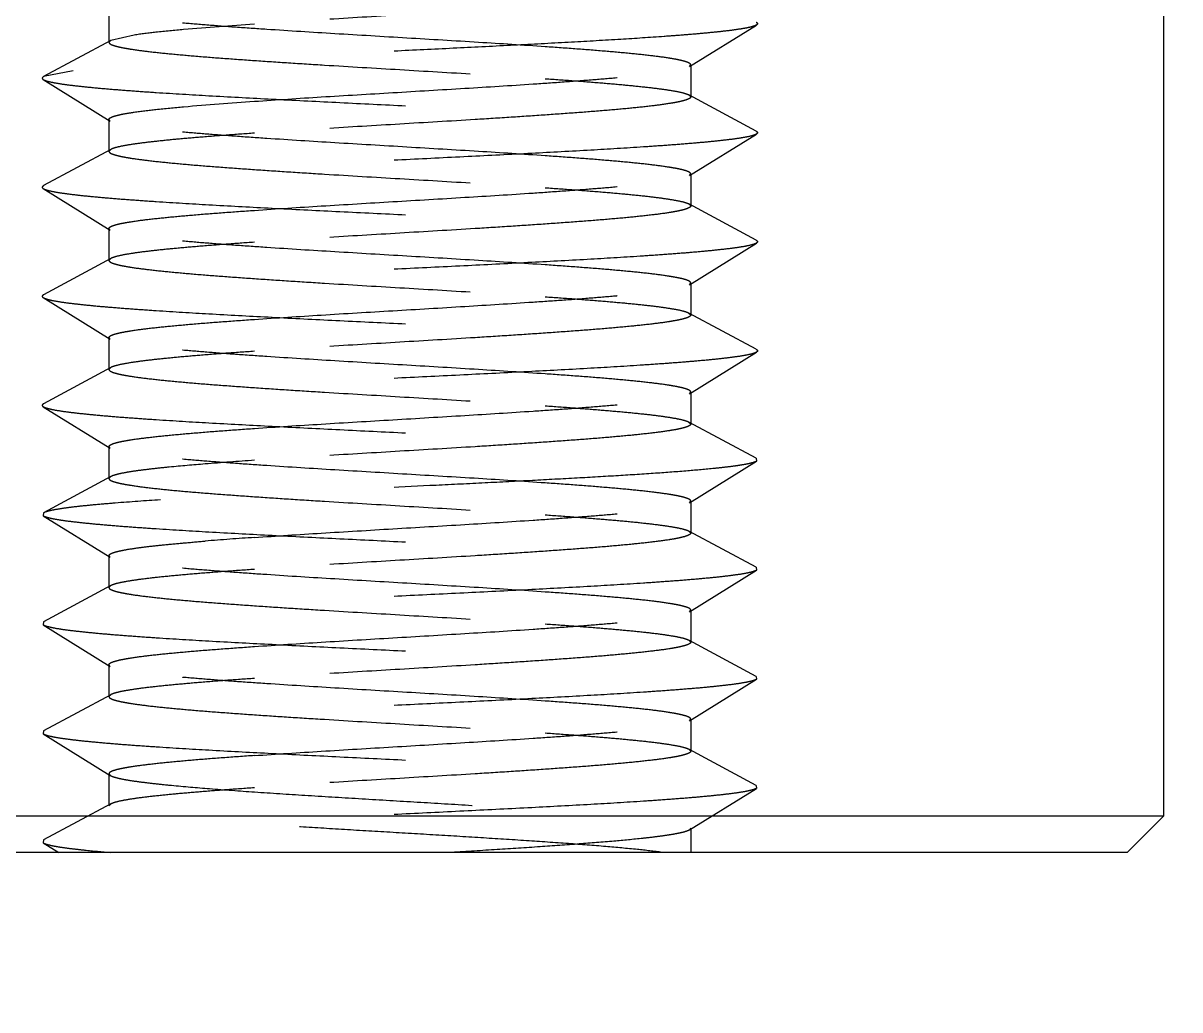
# Model space of a CAD drawing. Header units: inches. Extents: x 504 to 965, y -420 to -94.
# Drawn here: x 719.09 to 722.271, y -338.16 to -335.445 of the extents above; entities that cross this region are included whole.
import ezdxf

# ---------------------------------------------------------------- set-up
doc = ezdxf.new("R2010")
doc.units = ezdxf.units.IN
doc.header["$LTSCALE"] = 10
doc.header["$MEASUREMENT"] = 0
doc.linetypes.add('CENTER', pattern=[0.6, 0.375, -0.075, 0.075, -0.075])
doc.linetypes.add('HIDDEN', pattern=[0.2, 0.1, -0.1])
doc.layers.get('0').update_dxf_attribs({"linetype": 'CONTINUOUS'})
doc.layers.add('02___PRT_ALL_AXES', color=7, linetype='CONTINUOUS')
doc.layers.add('DEFAULT_2', color=8, linetype='HIDDEN')

msp = doc.modelspace()

# ---------------------------------------------------------------- linework, layer by layer
at = {"color": 7, "linetype": 'Continuous'}
for p, q in [((722.2263, -337.6269), (718.0263, -337.6269)), ((722.1263, -337.7269), (722.2263, -337.6269)), ((722.1263, -337.7269), (718.1263, -337.7269))]:
    msp.add_line(p, q, dxfattribs=at)
at = {"linetype": 'CENTER'}
msp.add_arc((736.7034, -1690.9897), 1356.7628, 83.2637115, 96.7362885, dxfattribs=at)
at = {"layer": '02___PRT_ALL_AXES', "color": 7, "linetype": 'Continuous'}
msp.add_line((722.2263, -334.2269), (722.2263, -337.6269), dxfattribs=at)
at = {"layer": 'DEFAULT_2', "color": 8, "linetype": 'HIDDEN'}
for p, q in [((719.3263, -335.4105), (719.3263, -335.4983)), ((720.9226, -335.5651), (721.1068, -335.4507)), ((719.3312, -335.493), (719.1467, -335.5926)), ((719.3312, -335.493), (719.3263, -335.4983)), ((719.3954, -335.4783), (719.3312, -335.493)), ((720.9226, -335.5651), (720.9263, -335.5605)), ((720.9263, -335.5605), (720.9263, -335.6483)), ((719.2277, -335.577), (719.1467, -335.5926)), ((719.1458, -335.6007), (719.33, -335.7151)), ((721.1059, -335.7426), (720.9214, -335.643)), ((720.9214, -335.643), (720.9263, -335.6483)), ((719.3263, -335.7105), (719.3263, -335.7983)), ((719.33, -335.7151), (719.3263, -335.7105)), ((720.9226, -335.8651), (721.1068, -335.7507)), ((719.3312, -335.793), (719.1467, -335.8926)), ((719.3312, -335.793), (719.3263, -335.7983)), ((720.9226, -335.8651), (720.9263, -335.8605)), ((720.9263, -335.8605), (720.9263, -335.9483)), ((719.1458, -335.9007), (719.33, -336.0151)), ((721.1059, -336.0426), (720.9214, -335.943)), ((720.9214, -335.943), (720.9263, -335.9483)), ((719.3263, -336.0105), (719.3263, -336.0983)), ((719.33, -336.0151), (719.3263, -336.0105)), ((720.9226, -336.1651), (721.1068, -336.0507)), ((719.3312, -336.093), (719.1467, -336.1926)), ((719.3312, -336.093), (719.3263, -336.0983)), ((720.9226, -336.1651), (720.9263, -336.1605)), ((720.9263, -336.1605), (720.9263, -336.2483)), ((719.1458, -336.2007), (719.33, -336.3151)), ((721.1059, -336.3426), (720.9214, -336.243)), ((720.9214, -336.243), (720.9263, -336.2483)), ((719.3263, -336.3105), (719.3263, -336.3983)), ((719.33, -336.3151), (719.3263, -336.3105)), ((720.9226, -336.4651), (721.1068, -336.3507)), ((719.3312, -336.393), (719.1467, -336.4926)), ((719.3312, -336.393), (719.3263, -336.3983)), ((720.9226, -336.4651), (720.9263, -336.4605)), ((720.9263, -336.4605), (720.9263, -336.5483)), ((719.1458, -336.5007), (719.33, -336.6151)), ((721.1059, -336.6426), (720.9214, -336.543)), ((720.9214, -336.543), (720.9263, -336.5483)), ((719.3263, -336.6105), (719.3263, -336.6983)), ((719.33, -336.6151), (719.3263, -336.6105)), ((721.1059, -336.6426), (721.1068, -336.6507)), ((720.9226, -336.7651), (721.1068, -336.6507)), ((719.3312, -336.693), (719.1467, -336.7926)), ((719.3312, -336.693), (719.3263, -336.6983)), ((720.9226, -336.7651), (720.9263, -336.7605)), ((720.9263, -336.7605), (720.9263, -336.8483)), ((719.1467, -336.7926), (719.1458, -336.8007)), ((719.1458, -336.8007), (719.33, -336.9151)), ((721.1059, -336.9426), (720.9214, -336.843)), ((720.9214, -336.843), (720.9263, -336.8483)), ((719.3263, -336.9105), (719.3263, -336.9983)), ((719.33, -336.9151), (719.3263, -336.9105)), ((720.9226, -337.0651), (721.1068, -336.9507)), ((721.1059, -336.9426), (721.1068, -336.9507)), ((719.3312, -336.993), (719.1467, -337.0926)), ((719.3312, -336.993), (719.3263, -336.9983)), ((720.9226, -337.0651), (720.9263, -337.0605)), ((720.9263, -337.0605), (720.9263, -337.1483)), ((719.1467, -337.0926), (719.1458, -337.1007)), ((719.1458, -337.1007), (719.33, -337.2151)), ((721.1059, -337.2426), (720.9214, -337.143)), ((720.9214, -337.143), (720.9263, -337.1483)), ((719.3263, -337.2105), (719.3263, -337.2983)), ((719.33, -337.2151), (719.3263, -337.2105)), ((720.9226, -337.3651), (721.1068, -337.2507)), ((721.1059, -337.2426), (721.1068, -337.2507)), ((719.3312, -337.293), (719.1467, -337.3926)), ((719.3312, -337.293), (719.3263, -337.2983)), ((720.9226, -337.3651), (720.9263, -337.3605)), ((720.9263, -337.3605), (720.9263, -337.4483)), ((719.1467, -337.3926), (719.1458, -337.4007)), ((719.1458, -337.4007), (719.33, -337.5151)), ((721.1059, -337.5426), (720.9214, -337.443)), ((720.9214, -337.443), (720.9263, -337.4483)), ((719.3263, -337.5105), (719.3263, -337.5983)), ((719.3263, -337.5105), (719.33, -337.5151)), ((720.9226, -337.6651), (721.1068, -337.5507)), ((721.1059, -337.5426), (721.1068, -337.5507)), ((719.3312, -337.593), (719.1467, -337.6926)), ((719.3263, -337.5983), (719.3312, -337.593)), ((720.9263, -337.6605), (720.9226, -337.6651)), ((720.9263, -337.6605), (720.9263, -337.7269)), ((719.1467, -337.6926), (719.1458, -337.7007)), ((719.1458, -337.7007), (719.1881, -337.7269))]:
    msp.add_line(p, q, dxfattribs=at)
for centre, radius, start, end in [((720.6065, -349.4775), 12.8594, 93.92475, 94.53022), ((720.4957, -348.1906), 11.3562, 93.88467, 94.5703)]:
    msp.add_arc(centre, radius, start, end, dxfattribs=at)
for points, knots in [([(720.9263, -335.3483), (720.9263, -335.3495), (720.9249, -335.3514), (720.9223, -335.3531), (720.9178, -335.3554), (720.91, -335.3581), (720.898, -335.3611), (720.8828, -335.3642), (720.8562, -335.3686), (720.8153, -335.3739), (720.7575, -335.38), (720.6888, -335.3862), (720.6106, -335.3923), (720.5241, -335.3985), (720.4308, -335.4047), (720.2974, -335.4131), (720.1263, -335.4233), (719.9239, -335.4354), (719.7906, -335.4439), (719.7263, -335.4483)], [0, 0, 0, 0, 0.002948, 0.005141, 0.007935, 0.015452, 0.025627, 0.038475, 0.053962, 0.092639, 0.141064, 0.198443, 0.263812, 0.336063, 0.413972, 0.496211, 0.66803, 0.839842, 1, 1, 1, 1]), ([(720.5263, -335.5105), (720.4651, -335.5063), (720.3382, -335.4981), (720.1451, -335.4866), (719.9509, -335.475), (719.7939, -335.4652), (719.6767, -335.4571), (719.5984, -335.4512), (719.5283, -335.4453), (719.4675, -335.4395), (719.417, -335.4336), (719.3817, -335.4286), (719.3592, -335.4243), (719.3467, -335.4214), (719.3372, -335.4185), (719.332, -335.4163), (719.33, -335.4151)], [0, 0, 0, 0, 0.153218, 0.317576, 0.482929, 0.639051, 0.710601, 0.776305, 0.835151, 0.886229, 0.928771, 0.962152, 0.97526, 0.985931, 0.994163, 1, 1, 1, 1]), ([(721.1068, -335.4507), (721.1056, -335.4515), (721.1024, -335.4529), (721.0937, -335.4558), (721.0787, -335.4592), (721.0559, -335.463), (721.0267, -335.4668), (720.9915, -335.4707), (720.9503, -335.4746), (720.9034, -335.4785), (720.8308, -335.484), (720.7285, -335.4906), (720.5942, -335.4984), (720.4472, -335.5061), (720.2914, -335.5139), (720.1311, -335.5217), (719.9707, -335.5295), (719.8145, -335.5373), (719.6668, -335.545), (719.5316, -335.5528), (719.4127, -335.5605), (719.3131, -335.5681), (719.2537, -335.5739), (719.2277, -335.577)], [0, 0, 0, 0, 0.002373, 0.005566, 0.014479, 0.026777, 0.042414, 0.061292, 0.083297, 0.108279, 0.136075, 0.199334, 0.271367, 0.350218, 0.433747, 0.519682, 0.605686, 0.689422, 0.768611, 0.841106, 0.904935, 0.958381, 1, 1, 1, 1]), ([(719.7263, -335.4483), (719.6614, -335.4528), (719.571, -335.4594), (719.4607, -335.4699), (719.4153, -335.4754), (719.3954, -335.4783)], [0, 0, 0, 0, 0.587233, 0.818339, 1, 1, 1, 1]), ([(721.1059, -335.4426), (721.1069, -335.4432), (721.1085, -335.4442), (721.1099, -335.4462), (721.1098, -335.4477), (721.1089, -335.4493), (721.1077, -335.4501), (721.1068, -335.4507)], [0, 0, 0, 0, 0.316234, 0.52428, 0.615716, 0.718695, 1, 1, 1, 1]), ([(719.3263, -335.4983), (719.3263, -335.4995), (719.3277, -335.5014), (719.3303, -335.5031), (719.3348, -335.5054), (719.3426, -335.5081), (719.3546, -335.5111), (719.3698, -335.5142), (719.3964, -335.5186), (719.4373, -335.5239), (719.4951, -335.53), (719.5638, -335.5362), (719.642, -335.5423), (719.7285, -335.5485), (719.8219, -335.5547), (719.9552, -335.5631), (720.1263, -335.5733), (720.3287, -335.5854), (720.462, -335.5939), (720.5263, -335.5983)], [0, 0, 0, 0, 0.00295, 0.005141, 0.007933, 0.015451, 0.025629, 0.038473, 0.053961, 0.092635, 0.141061, 0.198439, 0.263811, 0.336068, 0.413978, 0.496216, 0.668027, 0.83984, 1, 1, 1, 1]), ([(720.9263, -335.5605), (720.9263, -335.5593), (720.9249, -335.5574), (720.9223, -335.5556), (720.9178, -335.5533), (720.9099, -335.5507), (720.898, -335.5476), (720.8828, -335.5446), (720.8562, -335.5401), (720.8152, -335.5348), (720.7574, -335.5287), (720.6888, -335.5226), (720.6106, -335.5164), (720.5553, -335.5125), (720.5263, -335.5105)], [0, 0, 0, 0, 0.008781, 0.015307, 0.023623, 0.046009, 0.076296, 0.114525, 0.16062, 0.275713, 0.419813, 0.590521, 0.785076, 1, 1, 1, 1]), ([(719.7263, -335.6605), (719.7875, -335.6563), (719.9144, -335.6481), (720.1075, -335.6366), (720.3017, -335.625), (720.4587, -335.6152), (720.5759, -335.6071), (720.6542, -335.6012), (720.7243, -335.5953), (720.7851, -335.5895), (720.8356, -335.5836), (720.8709, -335.5786), (720.8934, -335.5743), (720.9059, -335.5714), (720.9154, -335.5685), (720.9206, -335.5663), (720.9226, -335.5651)], [0, 0, 0, 0, 0.153216, 0.317576, 0.482938, 0.639061, 0.710608, 0.776309, 0.835151, 0.886233, 0.928775, 0.962153, 0.975263, 0.985934, 0.994162, 1, 1, 1, 1]), ([(719.1467, -335.5926), (719.1457, -335.5932), (719.1441, -335.5942), (719.1427, -335.5962), (719.1428, -335.5977), (719.1437, -335.5993), (719.1449, -335.6001), (719.1458, -335.6007)], [0, 0, 0, 0, 0.316177, 0.5242, 0.615642, 0.718646, 1, 1, 1, 1]), ([(720.5263, -335.5983), (720.5524, -335.6001), (720.6023, -335.6036), (720.6736, -335.6092), (720.7375, -335.6147), (720.793, -335.6202), (720.8393, -335.6256), (720.8759, -335.631), (720.9001, -335.6357), (720.9141, -335.6398), (720.9193, -335.6419), (720.9214, -335.643)], [0, 0, 0, 0, 0.196709, 0.377162, 0.538697, 0.679227, 0.796903, 0.890174, 0.95797, 0.982175, 1, 1, 1, 1]), ([(719.1458, -335.6007), (719.1472, -335.6016), (719.151, -335.6032), (719.1613, -335.6065), (719.1795, -335.6102), (719.2074, -335.6145), (719.2432, -335.6188), (719.2866, -335.6232), (719.3372, -335.6276), (719.3946, -335.632), (719.4833, -335.6381), (719.6071, -335.6456), (719.7679, -335.6542), (719.9411, -335.6629), (720.1206, -335.6717), (720.3003, -335.6804), (720.4741, -335.6891), (720.6358, -335.6978), (720.7606, -335.7053), (720.8502, -335.7114), (720.9085, -335.7158), (720.96, -335.7201), (721.0044, -335.7245), (721.0411, -335.7288), (721.07, -335.7331), (721.0891, -335.7369), (721.1001, -335.7401), (721.1042, -335.7418), (721.1058, -335.7426)], [0, 0, 0, 0, 0.002609, 0.006215, 0.016495, 0.030864, 0.049236, 0.071466, 0.097374, 0.12674, 0.159315, 0.232952, 0.315767, 0.404918, 0.497345, 0.589873, 0.679323, 0.762625, 0.836921, 0.869882, 0.899668, 0.926025, 0.948731, 0.9676, 0.982482, 0.993281, 0.997142, 1, 1, 1, 1]), ([(719.3954, -335.6905), (719.4153, -335.6876), (719.4607, -335.6821), (719.571, -335.6716), (719.6614, -335.6649), (719.7263, -335.6605)], [0, 0, 0, 0, 0.181661, 0.412767, 1, 1, 1, 1]), ([(720.9263, -335.6483), (720.9263, -335.6495), (720.9249, -335.6514), (720.9223, -335.6531), (720.9178, -335.6554), (720.9099, -335.6581), (720.898, -335.6611), (720.8828, -335.6642), (720.8562, -335.6686), (720.8152, -335.674), (720.7574, -335.6801), (720.6888, -335.6862), (720.6106, -335.6923), (720.524, -335.6985), (720.4307, -335.7047), (720.2974, -335.7131), (720.1263, -335.7233), (719.9239, -335.7354), (719.7906, -335.7439), (719.7263, -335.7483)], [0, 0, 0, 0, 0.002951, 0.005146, 0.007942, 0.015464, 0.025643, 0.038495, 0.053986, 0.092668, 0.141097, 0.198479, 0.263849, 0.3361, 0.414004, 0.496239, 0.668049, 0.839853, 1, 1, 1, 1]), ([(719.3263, -335.7105), (719.3263, -335.7096), (719.3275, -335.7074), (719.3312, -335.7051), (719.3367, -335.7026), (719.3444, -335.7002), (719.3542, -335.6977), (719.3714, -335.6942), (719.3854, -335.692), (719.3954, -335.6905)], [0, 0, 0, 0, 0.037122, 0.093282, 0.175009, 0.284195, 0.421469, 0.586803, 1, 1, 1, 1]), ([(720.5263, -335.8105), (720.4651, -335.8063), (720.3382, -335.7981), (720.1451, -335.7866), (719.9509, -335.775), (719.7939, -335.7652), (719.6767, -335.7571), (719.5984, -335.7512), (719.5283, -335.7453), (719.4675, -335.7395), (719.417, -335.7336), (719.3817, -335.7286), (719.3592, -335.7243), (719.3467, -335.7214), (719.3372, -335.7185), (719.332, -335.7163), (719.33, -335.7151)], [0, 0, 0, 0, 0.153218, 0.317581, 0.482939, 0.63906, 0.710609, 0.776313, 0.835158, 0.886237, 0.928777, 0.962156, 0.975262, 0.985934, 0.994165, 1, 1, 1, 1]), ([(721.1068, -335.7507), (721.1054, -335.7516), (721.1016, -335.7532), (721.0913, -335.7565), (721.0731, -335.7602), (721.0452, -335.7645), (721.0094, -335.7688), (720.966, -335.7732), (720.9154, -335.7776), (720.858, -335.782), (720.7693, -335.7881), (720.6455, -335.7956), (720.4847, -335.8042), (720.3115, -335.8129), (720.132, -335.8217), (719.9523, -335.8304), (719.7785, -335.8391), (719.6168, -335.8478), (719.492, -335.8553), (719.4024, -335.8614), (719.3441, -335.8658), (719.2926, -335.8701), (719.2482, -335.8745), (719.2115, -335.8788), (719.1826, -335.8831), (719.1635, -335.8869), (719.1525, -335.8901), (719.1484, -335.8918), (719.1468, -335.8926)], [0, 0, 0, 0, 0.002609, 0.006215, 0.016495, 0.030863, 0.049236, 0.071466, 0.097374, 0.126739, 0.159315, 0.232952, 0.315766, 0.404918, 0.497344, 0.589872, 0.679323, 0.762625, 0.836921, 0.869883, 0.899668, 0.926026, 0.948731, 0.967601, 0.982482, 0.993281, 0.997143, 1, 1, 1, 1]), ([(719.7263, -335.7483), (719.7002, -335.7501), (719.6503, -335.7536), (719.579, -335.7592), (719.5151, -335.7647), (719.4596, -335.7702), (719.4133, -335.7756), (719.3767, -335.781), (719.3525, -335.7857), (719.3385, -335.7898), (719.3333, -335.7919), (719.3312, -335.793)], [0, 0, 0, 0, 0.196689, 0.377166, 0.538713, 0.679238, 0.796915, 0.890177, 0.957976, 0.982174, 1, 1, 1, 1]), ([(721.1058, -335.7426), (721.1069, -335.7432), (721.1085, -335.7442), (721.1099, -335.7462), (721.1098, -335.7477), (721.1089, -335.7493), (721.1077, -335.7501), (721.1068, -335.7507)], [0, 0, 0, 0, 0.31624, 0.524287, 0.615693, 0.718671, 1, 1, 1, 1]), ([(719.3263, -335.7983), (719.3263, -335.7995), (719.3277, -335.8014), (719.3303, -335.8031), (719.3348, -335.8054), (719.3426, -335.8081), (719.3545, -335.8111), (719.3697, -335.8142), (719.3963, -335.8186), (719.4373, -335.8239), (719.4951, -335.83), (719.5637, -335.8362), (719.642, -335.8423), (719.7285, -335.8485), (719.8218, -335.8547), (719.9552, -335.8631), (720.1263, -335.8733), (720.3287, -335.8854), (720.462, -335.8939), (720.5263, -335.8983)], [0, 0, 0, 0, 0.002947, 0.005136, 0.007926, 0.015443, 0.025616, 0.038457, 0.053944, 0.092614, 0.141037, 0.198413, 0.263783, 0.336041, 0.413953, 0.496195, 0.668014, 0.839831, 1, 1, 1, 1]), ([(720.9263, -335.8605), (720.9263, -335.8593), (720.9249, -335.8574), (720.9223, -335.8556), (720.9177, -335.8533), (720.9099, -335.8507), (720.898, -335.8476), (720.8828, -335.8446), (720.8562, -335.8401), (720.8152, -335.8348), (720.7574, -335.8287), (720.6888, -335.8226), (720.6105, -335.8164), (720.5553, -335.8125), (720.5263, -335.8105)], [0, 0, 0, 0, 0.008791, 0.015325, 0.02365, 0.046051, 0.07635, 0.11459, 0.160691, 0.27579, 0.419886, 0.590583, 0.785113, 1, 1, 1, 1]), ([(719.7263, -335.9605), (719.7875, -335.9563), (719.9144, -335.9481), (720.1075, -335.9366), (720.3017, -335.925), (720.4587, -335.9152), (720.5759, -335.9071), (720.6542, -335.9012), (720.7243, -335.8953), (720.7851, -335.8895), (720.8356, -335.8836), (720.8709, -335.8786), (720.8934, -335.8743), (720.9059, -335.8714), (720.9154, -335.8685), (720.9206, -335.8663), (720.9226, -335.8651)], [0, 0, 0, 0, 0.153218, 0.317574, 0.482933, 0.639057, 0.710606, 0.776307, 0.835148, 0.88623, 0.928773, 0.962152, 0.975262, 0.985934, 0.994162, 1, 1, 1, 1]), ([(719.1468, -335.8926), (719.1457, -335.8932), (719.1441, -335.8942), (719.1427, -335.8962), (719.1428, -335.8977), (719.1437, -335.8993), (719.1449, -335.9001), (719.1458, -335.9007)], [0, 0, 0, 0, 0.316188, 0.524273, 0.615666, 0.718639, 1, 1, 1, 1]), ([(719.1458, -335.9007), (719.1472, -335.9016), (719.151, -335.9032), (719.1613, -335.9065), (719.1795, -335.9102), (719.2074, -335.9145), (719.2432, -335.9188), (719.2866, -335.9232), (719.3372, -335.9276), (719.3946, -335.932), (719.4833, -335.9381), (719.6071, -335.9456), (719.7679, -335.9542), (719.9411, -335.9629), (720.1206, -335.9717), (720.3003, -335.9804), (720.4741, -335.9891), (720.6358, -335.9978), (720.7606, -336.0053), (720.8502, -336.0114), (720.9085, -336.0158), (720.96, -336.0201), (721.0044, -336.0245), (721.0411, -336.0288), (721.07, -336.0331), (721.0891, -336.0369), (721.1001, -336.0401), (721.1042, -336.0418), (721.1058, -336.0426)], [0, 0, 0, 0, 0.00261, 0.006214, 0.016495, 0.030863, 0.049236, 0.071466, 0.097374, 0.126739, 0.159315, 0.232952, 0.315766, 0.404918, 0.497344, 0.589872, 0.679323, 0.762625, 0.836921, 0.869883, 0.899668, 0.926026, 0.948731, 0.967601, 0.982482, 0.993282, 0.997143, 1, 1, 1, 1]), ([(720.5263, -335.8983), (720.5524, -335.9001), (720.6023, -335.9036), (720.6736, -335.9092), (720.7375, -335.9147), (720.793, -335.9202), (720.8393, -335.9256), (720.8759, -335.931), (720.9001, -335.9357), (720.9141, -335.9398), (720.9193, -335.9419), (720.9214, -335.943)], [0, 0, 0, 0, 0.196694, 0.377168, 0.538707, 0.679228, 0.796904, 0.890171, 0.957973, 0.982173, 1, 1, 1, 1]), ([(720.9263, -335.9483), (720.9263, -335.9495), (720.9249, -335.9514), (720.9223, -335.9531), (720.9178, -335.9554), (720.9099, -335.9581), (720.898, -335.9611), (720.8828, -335.9642), (720.8562, -335.9686), (720.8153, -335.974), (720.7574, -335.9801), (720.6888, -335.9862), (720.6106, -335.9923), (720.524, -335.9985), (720.4307, -336.0047), (720.2974, -336.0131), (720.1263, -336.0233), (719.9239, -336.0354), (719.7906, -336.0439), (719.7263, -336.0483)], [0, 0, 0, 0, 0.002952, 0.005145, 0.00794, 0.015464, 0.025644, 0.038492, 0.053984, 0.092663, 0.141093, 0.198474, 0.263843, 0.336096, 0.414, 0.496232, 0.668041, 0.839849, 1, 1, 1, 1]), ([(719.3263, -336.0105), (719.3263, -336.0093), (719.3277, -336.0074), (719.3303, -336.0056), (719.3348, -336.0033), (719.3427, -336.0007), (719.3546, -335.9976), (719.3698, -335.9946), (719.3964, -335.9901), (719.4374, -335.9848), (719.4952, -335.9787), (719.5638, -335.9726), (719.6421, -335.9664), (719.6973, -335.9625), (719.7263, -335.9605)], [0, 0, 0, 0, 0.008784, 0.015319, 0.023645, 0.046036, 0.076327, 0.114569, 0.160663, 0.27576, 0.419842, 0.590545, 0.785109, 1, 1, 1, 1]), ([(720.5263, -336.1105), (720.4651, -336.1063), (720.3382, -336.0981), (720.1451, -336.0866), (719.9509, -336.075), (719.7938, -336.0652), (719.6766, -336.0571), (719.5983, -336.0512), (719.5283, -336.0453), (719.4675, -336.0395), (719.417, -336.0336), (719.3817, -336.0286), (719.3592, -336.0243), (719.3467, -336.0214), (719.3372, -336.0185), (719.332, -336.0163), (719.33, -336.0151)], [0, 0, 0, 0, 0.15322, 0.317586, 0.482947, 0.639065, 0.710612, 0.776315, 0.83516, 0.886237, 0.928778, 0.962156, 0.975262, 0.985932, 0.994163, 1, 1, 1, 1]), ([(721.1058, -336.0426), (721.1069, -336.0432), (721.1085, -336.0442), (721.1099, -336.0462), (721.1098, -336.0477), (721.1089, -336.0493), (721.1077, -336.0501), (721.1068, -336.0507)], [0, 0, 0, 0, 0.316134, 0.524251, 0.615637, 0.718599, 1, 1, 1, 1]), ([(721.1068, -336.0507), (721.1054, -336.0516), (721.1016, -336.0532), (721.0913, -336.0565), (721.0731, -336.0602), (721.0452, -336.0645), (721.0094, -336.0688), (720.966, -336.0732), (720.9154, -336.0776), (720.858, -336.082), (720.7693, -336.0881), (720.6455, -336.0956), (720.4847, -336.1042), (720.3115, -336.1129), (720.132, -336.1217), (719.9523, -336.1304), (719.7785, -336.1391), (719.6168, -336.1478), (719.492, -336.1553), (719.4024, -336.1614), (719.3441, -336.1658), (719.2926, -336.1701), (719.2482, -336.1745), (719.2115, -336.1788), (719.1826, -336.1831), (719.1635, -336.1869), (719.1525, -336.1901), (719.1484, -336.1918), (719.1468, -336.1926)], [0, 0, 0, 0, 0.00261, 0.006215, 0.016495, 0.030864, 0.049236, 0.071466, 0.097374, 0.126739, 0.159315, 0.232952, 0.315766, 0.404918, 0.497344, 0.589872, 0.679323, 0.762625, 0.836921, 0.869883, 0.899668, 0.926026, 0.948731, 0.967601, 0.982482, 0.993281, 0.997144, 1, 1, 1, 1]), ([(719.7263, -336.0483), (719.7002, -336.0501), (719.6503, -336.0536), (719.579, -336.0592), (719.5151, -336.0647), (719.4596, -336.0702), (719.4133, -336.0756), (719.3767, -336.081), (719.3525, -336.0857), (719.3385, -336.0898), (719.3333, -336.0919), (719.3312, -336.093)], [0, 0, 0, 0, 0.196688, 0.377167, 0.538715, 0.679241, 0.796918, 0.890181, 0.95798, 0.982176, 1, 1, 1, 1]), ([(719.3263, -336.0983), (719.3263, -336.0995), (719.3277, -336.1014), (719.3303, -336.1031), (719.3348, -336.1054), (719.3426, -336.1081), (719.3545, -336.1111), (719.3697, -336.1142), (719.3963, -336.1186), (719.4373, -336.1239), (719.4951, -336.13), (719.5637, -336.1362), (719.6419, -336.1423), (719.7285, -336.1485), (719.8218, -336.1547), (719.9551, -336.1631), (720.1262, -336.1733), (720.3286, -336.1854), (720.462, -336.1939), (720.5263, -336.1983)], [0, 0, 0, 0, 0.002946, 0.005135, 0.007924, 0.015439, 0.025611, 0.038451, 0.053937, 0.092606, 0.141029, 0.198403, 0.26377, 0.336027, 0.41394, 0.496183, 0.668009, 0.839828, 1, 1, 1, 1]), ([(720.9263, -336.1605), (720.9263, -336.1593), (720.9249, -336.1574), (720.9223, -336.1556), (720.9177, -336.1533), (720.9099, -336.1506), (720.898, -336.1476), (720.8828, -336.1446), (720.8562, -336.1401), (720.8152, -336.1348), (720.7574, -336.1287), (720.6887, -336.1226), (720.6105, -336.1164), (720.5553, -336.1125), (720.5263, -336.1105)], [0, 0, 0, 0, 0.008794, 0.015337, 0.02367, 0.046073, 0.076375, 0.114626, 0.160725, 0.275833, 0.419915, 0.590608, 0.785148, 1, 1, 1, 1]), ([(719.7263, -336.2605), (719.7875, -336.2563), (719.9144, -336.2481), (720.1075, -336.2366), (720.3017, -336.225), (720.4587, -336.2152), (720.5759, -336.2071), (720.6542, -336.2012), (720.7243, -336.1953), (720.7851, -336.1895), (720.8356, -336.1836), (720.8709, -336.1786), (720.8934, -336.1743), (720.9059, -336.1714), (720.9154, -336.1685), (720.9206, -336.1663), (720.9226, -336.1651)], [0, 0, 0, 0, 0.153219, 0.317574, 0.48293, 0.639055, 0.710604, 0.776306, 0.83515, 0.886228, 0.928771, 0.962153, 0.97526, 0.985931, 0.994163, 1, 1, 1, 1]), ([(719.1468, -336.1926), (719.1457, -336.1932), (719.1441, -336.1942), (719.1427, -336.1962), (719.1428, -336.1977), (719.1437, -336.1993), (719.1449, -336.2001), (719.1458, -336.2007)], [0, 0, 0, 0, 0.316095, 0.524232, 0.615621, 0.718565, 1, 1, 1, 1]), ([(719.1458, -336.2007), (719.1472, -336.2016), (719.151, -336.2032), (719.1613, -336.2065), (719.1795, -336.2102), (719.2074, -336.2145), (719.2432, -336.2188), (719.2866, -336.2232), (719.3372, -336.2276), (719.3946, -336.232), (719.4833, -336.2381), (719.6071, -336.2456), (719.7679, -336.2542), (719.9411, -336.2629), (720.1206, -336.2717), (720.3003, -336.2804), (720.4741, -336.2891), (720.6358, -336.2978), (720.7606, -336.3053), (720.8502, -336.3114), (720.9085, -336.3158), (720.96, -336.3201), (721.0044, -336.3245), (721.0411, -336.3288), (721.07, -336.3331), (721.0891, -336.3369), (721.1001, -336.3401), (721.1042, -336.3418), (721.1058, -336.3426)], [0, 0, 0, 0, 0.002611, 0.006215, 0.016495, 0.030864, 0.049236, 0.071467, 0.097374, 0.12674, 0.159315, 0.232952, 0.315766, 0.404918, 0.497344, 0.589872, 0.679323, 0.762625, 0.836921, 0.869882, 0.899668, 0.926025, 0.948731, 0.9676, 0.982482, 0.993281, 0.997144, 1, 1, 1, 1]), ([(720.5263, -336.1983), (720.5524, -336.2001), (720.6023, -336.2036), (720.6736, -336.2092), (720.7375, -336.2147), (720.793, -336.2202), (720.8393, -336.2256), (720.8759, -336.231), (720.9001, -336.2357), (720.9141, -336.2398), (720.9193, -336.2419), (720.9214, -336.243)], [0, 0, 0, 0, 0.196695, 0.377171, 0.538713, 0.679234, 0.796907, 0.890171, 0.957972, 0.982173, 1, 1, 1, 1]), ([(719.3263, -336.3105), (719.3263, -336.3093), (719.3277, -336.3074), (719.3303, -336.3056), (719.3348, -336.3033), (719.3427, -336.3007), (719.3546, -336.2976), (719.3698, -336.2946), (719.3964, -336.2901), (719.4374, -336.2848), (719.4952, -336.2787), (719.5638, -336.2726), (719.6421, -336.2664), (719.6973, -336.2625), (719.7263, -336.2605)], [0, 0, 0, 0, 0.00878, 0.01531, 0.023632, 0.046016, 0.076301, 0.114539, 0.16063, 0.275726, 0.419811, 0.590519, 0.785094, 1, 1, 1, 1]), ([(720.9263, -336.2483), (720.9263, -336.2495), (720.9249, -336.2514), (720.9223, -336.2531), (720.9178, -336.2554), (720.91, -336.2581), (720.898, -336.2611), (720.8828, -336.2642), (720.8562, -336.2686), (720.8153, -336.274), (720.7575, -336.28), (720.6888, -336.2862), (720.6106, -336.2923), (720.5241, -336.2985), (720.4308, -336.3047), (720.2974, -336.3131), (720.1263, -336.3233), (719.9239, -336.3354), (719.7906, -336.3439), (719.7263, -336.3483)], [0, 0, 0, 0, 0.002949, 0.005141, 0.007934, 0.015455, 0.025632, 0.038476, 0.053965, 0.092638, 0.141064, 0.198443, 0.263812, 0.336068, 0.413976, 0.496211, 0.668025, 0.83984, 1, 1, 1, 1]), ([(720.5263, -336.4105), (720.4651, -336.4063), (720.3382, -336.3981), (720.1451, -336.3866), (719.9509, -336.375), (719.7938, -336.3652), (719.6767, -336.3571), (719.5983, -336.3512), (719.5283, -336.3453), (719.4675, -336.3395), (719.417, -336.3336), (719.3817, -336.3286), (719.3592, -336.3243), (719.3467, -336.3214), (719.3372, -336.3185), (719.332, -336.3163), (719.33, -336.3151)], [0, 0, 0, 0, 0.153218, 0.317583, 0.482946, 0.639064, 0.71061, 0.776313, 0.835158, 0.886236, 0.928778, 0.962156, 0.975263, 0.985933, 0.994163, 1, 1, 1, 1]), ([(721.1068, -336.3507), (721.1054, -336.3516), (721.1016, -336.3532), (721.0913, -336.3565), (721.0731, -336.3602), (721.0452, -336.3645), (721.0094, -336.3688), (720.966, -336.3732), (720.9154, -336.3776), (720.858, -336.382), (720.7693, -336.3881), (720.6455, -336.3956), (720.4847, -336.4042), (720.3115, -336.4129), (720.132, -336.4217), (719.9523, -336.4304), (719.7785, -336.4391), (719.6168, -336.4478), (719.492, -336.4553), (719.4024, -336.4614), (719.3441, -336.4658), (719.2926, -336.4701), (719.2482, -336.4745), (719.2115, -336.4788), (719.1826, -336.4831), (719.1635, -336.4869), (719.1525, -336.4901), (719.1484, -336.4918), (719.1467, -336.4926)], [0, 0, 0, 0, 0.002611, 0.006216, 0.016495, 0.030865, 0.049236, 0.071467, 0.097374, 0.12674, 0.159315, 0.232952, 0.315766, 0.404918, 0.497344, 0.589872, 0.679323, 0.762625, 0.836921, 0.869882, 0.899668, 0.926025, 0.948731, 0.967599, 0.982482, 0.99328, 0.997143, 1, 1, 1, 1]), ([(719.7263, -336.3483), (719.7002, -336.3501), (719.6503, -336.3536), (719.579, -336.3592), (719.5151, -336.3647), (719.4596, -336.3702), (719.4133, -336.3756), (719.3767, -336.381), (719.3525, -336.3857), (719.3385, -336.3898), (719.3333, -336.3919), (719.3312, -336.393)], [0, 0, 0, 0, 0.196706, 0.377159, 0.5387, 0.679232, 0.796908, 0.890176, 0.957971, 0.982175, 1, 1, 1, 1]), ([(721.1058, -336.3426), (721.1069, -336.3432), (721.1085, -336.3442), (721.1099, -336.3462), (721.1098, -336.3477), (721.1089, -336.3493), (721.1077, -336.3501), (721.1068, -336.3507)], [0, 0, 0, 0, 0.316079, 0.524229, 0.615631, 0.71856, 1, 1, 1, 1]), ([(719.3263, -336.3983), (719.3263, -336.3995), (719.3277, -336.4014), (719.3303, -336.4031), (719.3348, -336.4054), (719.3426, -336.4081), (719.3546, -336.4111), (719.3697, -336.4142), (719.3964, -336.4186), (719.4373, -336.4239), (719.4951, -336.43), (719.5637, -336.4362), (719.642, -336.4423), (719.7285, -336.4485), (719.8218, -336.4547), (719.9552, -336.4631), (720.1263, -336.4733), (720.3287, -336.4854), (720.462, -336.4939), (720.5263, -336.4983)], [0, 0, 0, 0, 0.002947, 0.005139, 0.007933, 0.015449, 0.025623, 0.03847, 0.053957, 0.092632, 0.141056, 0.198434, 0.263803, 0.336055, 0.413965, 0.496205, 0.668025, 0.839839, 1, 1, 1, 1]), ([(720.9263, -336.4605), (720.9263, -336.4593), (720.9249, -336.4574), (720.9223, -336.4556), (720.9177, -336.4533), (720.9099, -336.4506), (720.898, -336.4476), (720.8828, -336.4446), (720.8562, -336.4401), (720.8152, -336.4348), (720.7574, -336.4287), (720.6887, -336.4226), (720.6105, -336.4164), (720.5553, -336.4125), (720.5263, -336.4105)], [0, 0, 0, 0, 0.008795, 0.015338, 0.023672, 0.046077, 0.07638, 0.114631, 0.16073, 0.275838, 0.419918, 0.59061, 0.78515, 1, 1, 1, 1]), ([(719.7263, -336.5605), (719.7875, -336.5563), (719.9144, -336.5481), (720.1075, -336.5366), (720.3017, -336.525), (720.4587, -336.5152), (720.5759, -336.5071), (720.6542, -336.5012), (720.7243, -336.4953), (720.7851, -336.4895), (720.8356, -336.4836), (720.8709, -336.4786), (720.8934, -336.4743), (720.9059, -336.4714), (720.9154, -336.4685), (720.9206, -336.4663), (720.9226, -336.4651)], [0, 0, 0, 0, 0.153218, 0.317575, 0.482929, 0.639053, 0.710602, 0.776306, 0.835151, 0.886228, 0.92877, 0.962152, 0.97526, 0.985931, 0.994164, 1, 1, 1, 1]), ([(719.1467, -336.4926), (719.1457, -336.4932), (719.1441, -336.4942), (719.1427, -336.4962), (719.1428, -336.4977), (719.1437, -336.4993), (719.1449, -336.5001), (719.1458, -336.5007)], [0, 0, 0, 0, 0.316086, 0.524239, 0.61566, 0.718593, 1, 1, 1, 1]), ([(719.1458, -336.5007), (719.1472, -336.5016), (719.151, -336.5032), (719.1613, -336.5065), (719.1795, -336.5102), (719.2074, -336.5145), (719.2432, -336.5188), (719.2866, -336.5232), (719.3372, -336.5276), (719.3946, -336.532), (719.4833, -336.5381), (719.6071, -336.5456), (719.7679, -336.5542), (719.9411, -336.5629), (720.1206, -336.5717), (720.3003, -336.5804), (720.4741, -336.5891), (720.6358, -336.5978), (720.7606, -336.6053), (720.8502, -336.6114), (720.9085, -336.6158), (720.96, -336.6201), (721.0044, -336.6245), (721.0411, -336.6288), (721.07, -336.6331), (721.0891, -336.6369), (721.1001, -336.6401), (721.1042, -336.6418), (721.1059, -336.6426)], [0, 0, 0, 0, 0.002611, 0.006217, 0.016495, 0.030866, 0.049236, 0.071468, 0.097374, 0.126741, 0.159315, 0.232952, 0.315766, 0.404918, 0.497344, 0.589872, 0.679323, 0.762625, 0.836921, 0.869881, 0.899668, 0.926024, 0.948731, 0.967599, 0.982482, 0.993279, 0.997143, 1, 1, 1, 1]), ([(720.5263, -336.4983), (720.5524, -336.5001), (720.6023, -336.5036), (720.6736, -336.5092), (720.7375, -336.5147), (720.793, -336.5202), (720.8393, -336.5256), (720.8759, -336.531), (720.9001, -336.5357), (720.9141, -336.5398), (720.9193, -336.5419), (720.9214, -336.543)], [0, 0, 0, 0, 0.196694, 0.37717, 0.538715, 0.679238, 0.796912, 0.890174, 0.957973, 0.982173, 1, 1, 1, 1]), ([(720.9263, -336.5483), (720.9263, -336.5495), (720.9249, -336.5514), (720.9223, -336.5531), (720.9178, -336.5554), (720.91, -336.5581), (720.8981, -336.5611), (720.8829, -336.5642), (720.8563, -336.5686), (720.8153, -336.5739), (720.7575, -336.58), (720.6889, -336.5862), (720.6106, -336.5923), (720.5241, -336.5985), (720.4308, -336.6047), (720.2974, -336.6131), (720.1263, -336.6233), (719.9239, -336.6354), (719.7906, -336.6439), (719.7263, -336.6483)], [0, 0, 0, 0, 0.002947, 0.005136, 0.007927, 0.015444, 0.025617, 0.038458, 0.053944, 0.092613, 0.141036, 0.198414, 0.263784, 0.336042, 0.413955, 0.496194, 0.668012, 0.839832, 1, 1, 1, 1]), ([(719.3263, -336.6105), (719.3263, -336.6093), (719.3277, -336.6074), (719.3303, -336.6056), (719.3348, -336.6033), (719.3427, -336.6007), (719.3546, -336.5976), (719.3698, -336.5946), (719.3964, -336.5901), (719.4373, -336.5848), (719.4952, -336.5787), (719.5638, -336.5726), (719.642, -336.5664), (719.6973, -336.5625), (719.7263, -336.5605)], [0, 0, 0, 0, 0.008779, 0.015303, 0.023617, 0.045999, 0.076283, 0.11451, 0.160603, 0.275693, 0.419793, 0.590504, 0.785066, 1, 1, 1, 1]), ([(720.5263, -336.7105), (720.4651, -336.7063), (720.3382, -336.6981), (720.1451, -336.6866), (719.9509, -336.675), (719.7939, -336.6652), (719.6767, -336.6571), (719.5984, -336.6512), (719.5283, -336.6453), (719.4675, -336.6395), (719.417, -336.6336), (719.3817, -336.6286), (719.3592, -336.6243), (719.3467, -336.6214), (719.3372, -336.6185), (719.332, -336.6163), (719.33, -336.6151)], [0, 0, 0, 0, 0.153216, 0.317579, 0.482941, 0.639062, 0.710608, 0.77631, 0.835153, 0.886235, 0.928776, 0.962154, 0.975263, 0.985935, 0.994162, 1, 1, 1, 1]), ([(719.5908, -336.6583), (719.5579, -336.6609), (719.5111, -336.665), (719.4524, -336.671), (719.4164, -336.6753), (719.3863, -336.6795), (719.3622, -336.6837), (719.3444, -336.6879), (719.3347, -336.6911), (719.3312, -336.693)], [0, 0, 0, 0, 0.377008, 0.53654, 0.674916, 0.791104, 0.884299, 0.95393, 1, 1, 1, 1]), ([(721.1068, -336.6507), (721.1044, -336.6522), (721.0977, -336.6546), (721.0852, -336.6578), (721.0681, -336.661), (721.0465, -336.6643), (721.0205, -336.6675), (720.9772, -336.6722), (720.9132, -336.6779), (720.8252, -336.6844), (720.7237, -336.6909), (720.6107, -336.6974), (720.4884, -336.704), (720.359, -336.7106), (720.1798, -336.7194), (719.9576, -336.7301), (719.705, -336.7428), (719.5432, -336.752), (719.4679, -336.757)], [0, 0, 0, 0, 0.005115, 0.012939, 0.023519, 0.036836, 0.052837, 0.071457, 0.116194, 0.170212, 0.23248, 0.301802, 0.376848, 0.456172, 0.538246, 0.704294, 0.862243, 1, 1, 1, 1]), ([(719.3263, -336.6983), (719.3263, -336.6995), (719.3277, -336.7014), (719.3303, -336.7031), (719.3348, -336.7054), (719.3427, -336.7081), (719.3546, -336.7111), (719.3698, -336.7142), (719.3964, -336.7186), (719.4373, -336.724), (719.4952, -336.7301), (719.5638, -336.7362), (719.642, -336.7423), (719.7286, -336.7485), (719.8219, -336.7547), (719.9552, -336.7631), (720.1263, -336.7733), (720.3287, -336.7854), (720.462, -336.7939), (720.5263, -336.7983)], [0, 0, 0, 0, 0.002951, 0.005144, 0.007939, 0.015462, 0.025642, 0.03849, 0.053982, 0.092662, 0.141093, 0.198474, 0.263842, 0.336094, 0.413999, 0.496234, 0.668047, 0.83985, 1, 1, 1, 1]), ([(720.9263, -336.7605), (720.9263, -336.7593), (720.9249, -336.7574), (720.9223, -336.7556), (720.9177, -336.7533), (720.9099, -336.7507), (720.898, -336.7476), (720.8828, -336.7446), (720.8562, -336.7401), (720.8152, -336.7348), (720.7574, -336.7287), (720.6887, -336.7226), (720.6105, -336.7164), (720.5553, -336.7125), (720.5263, -336.7105)], [0, 0, 0, 0, 0.008794, 0.015336, 0.023669, 0.046074, 0.076376, 0.114625, 0.160724, 0.275828, 0.419909, 0.590602, 0.785143, 1, 1, 1, 1]), ([(719.4679, -336.757), (719.4265, -336.7597), (719.3676, -336.7638), (719.2939, -336.77), (719.2491, -336.7744), (719.212, -336.7787), (719.1829, -336.7831), (719.1637, -336.7868), (719.1525, -336.7901), (719.1484, -336.7917), (719.1467, -336.7926)], [0, 0, 0, 0, 0.384794, 0.546474, 0.685732, 0.801441, 0.892708, 0.958874, 0.982525, 1, 1, 1, 1]), ([(719.7263, -336.8605), (719.7875, -336.8563), (719.9144, -336.8481), (720.1075, -336.8366), (720.3017, -336.825), (720.4587, -336.8152), (720.5759, -336.8071), (720.6542, -336.8012), (720.7243, -336.7953), (720.7851, -336.7895), (720.8356, -336.7836), (720.8709, -336.7786), (720.8934, -336.7743), (720.9059, -336.7714), (720.9154, -336.7685), (720.9206, -336.7663), (720.9226, -336.7651)], [0, 0, 0, 0, 0.153217, 0.317576, 0.482929, 0.639051, 0.710601, 0.776305, 0.835152, 0.886229, 0.928771, 0.962153, 0.97526, 0.985931, 0.994163, 1, 1, 1, 1]), ([(719.1458, -336.8007), (719.1472, -336.8016), (719.151, -336.8032), (719.1613, -336.8065), (719.1795, -336.8102), (719.2074, -336.8145), (719.2432, -336.8188), (719.2866, -336.8232), (719.3372, -336.8276), (719.3946, -336.832), (719.4833, -336.8381), (719.6071, -336.8456), (719.7679, -336.8542), (719.9411, -336.8629), (720.1206, -336.8717), (720.3003, -336.8804), (720.4741, -336.8891), (720.6358, -336.8978), (720.7606, -336.9053), (720.8502, -336.9114), (720.9085, -336.9158), (720.96, -336.9201), (721.0044, -336.9245), (721.0411, -336.9288), (721.07, -336.9331), (721.0891, -336.9369), (721.1001, -336.9401), (721.1042, -336.9418), (721.1059, -336.9426)], [0, 0, 0, 0, 0.002611, 0.006217, 0.016495, 0.030866, 0.049236, 0.071468, 0.097374, 0.126741, 0.159315, 0.232952, 0.315766, 0.404918, 0.497344, 0.589872, 0.679323, 0.762625, 0.836921, 0.869881, 0.899668, 0.926024, 0.948731, 0.967598, 0.982482, 0.993279, 0.997142, 1, 1, 1, 1]), ([(720.5263, -336.7983), (720.5524, -336.8001), (720.6023, -336.8036), (720.6736, -336.8092), (720.7375, -336.8147), (720.793, -336.8202), (720.8393, -336.8256), (720.8759, -336.831), (720.9001, -336.8357), (720.9141, -336.8398), (720.9193, -336.8419), (720.9214, -336.843)], [0, 0, 0, 0, 0.19669, 0.377167, 0.538714, 0.679239, 0.796915, 0.890177, 0.957976, 0.982174, 1, 1, 1, 1]), ([(719.3263, -336.9105), (719.3263, -336.9096), (719.3275, -336.9074), (719.3312, -336.9051), (719.3367, -336.9026), (719.3444, -336.9002), (719.3542, -336.8977), (719.3714, -336.8942), (719.398, -336.8899), (719.4359, -336.885), (719.4813, -336.8801), (719.5338, -336.8752), (719.5711, -336.8721), (719.5908, -336.8705)], [0, 0, 0, 0, 0.010107, 0.025401, 0.04766, 0.077387, 0.114743, 0.159749, 0.272352, 0.41426, 0.584095, 0.780157, 1, 1, 1, 1]), ([(720.9263, -336.8483), (720.9263, -336.8495), (720.9249, -336.8514), (720.9223, -336.8531), (720.9178, -336.8554), (720.91, -336.8581), (720.8981, -336.8611), (720.8829, -336.8642), (720.8563, -336.8686), (720.8153, -336.8739), (720.7575, -336.88), (720.6889, -336.8862), (720.6106, -336.8923), (720.5241, -336.8985), (720.4308, -336.9047), (720.2974, -336.9131), (720.1263, -336.9233), (719.9239, -336.9354), (719.7906, -336.9439), (719.7263, -336.9483)], [0, 0, 0, 0, 0.002947, 0.005136, 0.007926, 0.015442, 0.025616, 0.038456, 0.053943, 0.092613, 0.141035, 0.198412, 0.263781, 0.33604, 0.413953, 0.496194, 0.668012, 0.839831, 1, 1, 1, 1]), ([(720.5263, -337.0105), (720.4651, -337.0063), (720.3382, -336.9981), (720.1451, -336.9866), (719.9509, -336.975), (719.7939, -336.9652), (719.6767, -336.9571), (719.5984, -336.9512), (719.5283, -336.9453), (719.4675, -336.9395), (719.417, -336.9336), (719.3817, -336.9286), (719.3592, -336.9243), (719.3467, -336.9214), (719.3372, -336.9185), (719.332, -336.9163), (719.33, -336.9151)], [0, 0, 0, 0, 0.153218, 0.317574, 0.482936, 0.63906, 0.710606, 0.776307, 0.835151, 0.88623, 0.928773, 0.962155, 0.975261, 0.985932, 0.994164, 1, 1, 1, 1]), ([(721.1068, -336.9507), (721.1054, -336.9516), (721.1016, -336.9532), (721.0913, -336.9565), (721.0731, -336.9602), (721.0452, -336.9645), (721.0094, -336.9688), (720.966, -336.9732), (720.9154, -336.9776), (720.858, -336.982), (720.7693, -336.9881), (720.6455, -336.9956), (720.4847, -337.0042), (720.3115, -337.0129), (720.132, -337.0217), (719.9523, -337.0304), (719.7785, -337.0391), (719.6168, -337.0478), (719.492, -337.0553), (719.4024, -337.0614), (719.3441, -337.0658), (719.2926, -337.0701), (719.2482, -337.0745), (719.2115, -337.0788), (719.1826, -337.0831), (719.1635, -337.0869), (719.1525, -337.0901), (719.1484, -337.0918), (719.1467, -337.0926)], [0, 0, 0, 0, 0.002611, 0.006217, 0.016495, 0.030866, 0.049236, 0.071468, 0.097374, 0.126741, 0.159315, 0.232952, 0.315766, 0.404918, 0.497344, 0.589872, 0.679323, 0.762625, 0.836921, 0.869881, 0.899668, 0.926024, 0.948731, 0.967598, 0.982482, 0.993279, 0.997142, 1, 1, 1, 1]), ([(719.7263, -336.9483), (719.7002, -336.9501), (719.6503, -336.9536), (719.579, -336.9592), (719.5151, -336.9647), (719.4596, -336.9702), (719.4133, -336.9756), (719.3767, -336.981), (719.3525, -336.9857), (719.3385, -336.9898), (719.3333, -336.9919), (719.3312, -336.993)], [0, 0, 0, 0, 0.196693, 0.377167, 0.538705, 0.679227, 0.796905, 0.890171, 0.957974, 0.982173, 1, 1, 1, 1]), ([(719.3263, -336.9983), (719.3263, -336.9995), (719.3277, -337.0014), (719.3303, -337.0031), (719.3348, -337.0054), (719.3427, -337.0081), (719.3546, -337.0111), (719.3698, -337.0142), (719.3964, -337.0186), (719.4374, -337.024), (719.4952, -337.0301), (719.5638, -337.0362), (719.642, -337.0423), (719.7286, -337.0485), (719.8219, -337.0547), (719.9552, -337.0631), (720.1263, -337.0733), (720.3287, -337.0854), (720.462, -337.0939), (720.5263, -337.0983)], [0, 0, 0, 0, 0.002952, 0.005145, 0.00794, 0.015465, 0.025645, 0.038493, 0.053985, 0.092665, 0.141095, 0.198477, 0.263846, 0.336099, 0.414002, 0.496234, 0.668044, 0.83985, 1, 1, 1, 1]), ([(720.9263, -337.0605), (720.9263, -337.0593), (720.9249, -337.0574), (720.9223, -337.0556), (720.9177, -337.0533), (720.9099, -337.0507), (720.898, -337.0476), (720.8828, -337.0446), (720.8562, -337.0401), (720.8152, -337.0348), (720.7574, -337.0287), (720.6888, -337.0226), (720.6105, -337.0164), (720.5553, -337.0125), (720.5263, -337.0105)], [0, 0, 0, 0, 0.008789, 0.015326, 0.023655, 0.046054, 0.07635, 0.114594, 0.160691, 0.27579, 0.419871, 0.590569, 0.785123, 1, 1, 1, 1]), ([(719.7263, -337.1605), (719.7875, -337.1563), (719.9144, -337.1481), (720.1075, -337.1366), (720.3017, -337.125), (720.4588, -337.1152), (720.5759, -337.1071), (720.6543, -337.1012), (720.7243, -337.0953), (720.7851, -337.0895), (720.8356, -337.0836), (720.8709, -337.0786), (720.8934, -337.0743), (720.9059, -337.0714), (720.9154, -337.0685), (720.9206, -337.0663), (720.9226, -337.0651)], [0, 0, 0, 0, 0.153218, 0.317582, 0.482941, 0.639062, 0.71061, 0.776314, 0.835159, 0.886236, 0.928777, 0.962155, 0.975262, 0.985932, 0.994163, 1, 1, 1, 1]), ([(719.1458, -337.1007), (719.1472, -337.1016), (719.151, -337.1032), (719.1613, -337.1065), (719.1795, -337.1102), (719.2074, -337.1145), (719.2432, -337.1188), (719.2866, -337.1232), (719.3372, -337.1276), (719.3946, -337.132), (719.4833, -337.1381), (719.6071, -337.1456), (719.7679, -337.1542), (719.9411, -337.1629), (720.1206, -337.1717), (720.3003, -337.1804), (720.4741, -337.1891), (720.6358, -337.1978), (720.7606, -337.2053), (720.8502, -337.2114), (720.9085, -337.2158), (720.96, -337.2201), (721.0044, -337.2245), (721.0411, -337.2288), (721.07, -337.2331), (721.0891, -337.2369), (721.1001, -337.2401), (721.1042, -337.2418), (721.1059, -337.2426)], [0, 0, 0, 0, 0.002611, 0.006217, 0.016495, 0.030866, 0.049236, 0.071468, 0.097374, 0.126741, 0.159315, 0.232952, 0.315766, 0.404918, 0.497345, 0.589872, 0.679323, 0.762625, 0.836921, 0.869881, 0.899668, 0.926024, 0.948731, 0.967598, 0.982482, 0.993279, 0.997142, 1, 1, 1, 1]), ([(720.5263, -337.0983), (720.5524, -337.1001), (720.6023, -337.1036), (720.6736, -337.1092), (720.7375, -337.1147), (720.793, -337.1202), (720.8393, -337.1256), (720.8759, -337.131), (720.9001, -337.1357), (720.9141, -337.1398), (720.9193, -337.1419), (720.9214, -337.143)], [0, 0, 0, 0, 0.196688, 0.377166, 0.538715, 0.67924, 0.796917, 0.89018, 0.957979, 0.982176, 1, 1, 1, 1]), ([(720.9263, -337.1483), (720.9263, -337.1495), (720.9249, -337.1514), (720.9223, -337.1531), (720.9178, -337.1554), (720.91, -337.1581), (720.8981, -337.1611), (720.8829, -337.1642), (720.8563, -337.1686), (720.8153, -337.1739), (720.7575, -337.18), (720.6889, -337.1862), (720.6107, -337.1923), (720.5241, -337.1985), (720.4308, -337.2047), (720.2975, -337.2131), (720.1264, -337.2233), (719.924, -337.2354), (719.7906, -337.2439), (719.7263, -337.2483)], [0, 0, 0, 0, 0.002946, 0.005135, 0.007924, 0.015439, 0.025611, 0.038451, 0.053936, 0.092605, 0.141027, 0.198402, 0.263769, 0.336027, 0.41394, 0.496183, 0.668008, 0.839827, 1, 1, 1, 1]), ([(719.3263, -337.2105), (719.3263, -337.2093), (719.3277, -337.2074), (719.3303, -337.2056), (719.3349, -337.2033), (719.3427, -337.2007), (719.3546, -337.1976), (719.3698, -337.1946), (719.3964, -337.1901), (719.4374, -337.1848), (719.4952, -337.1787), (719.5638, -337.1726), (719.6421, -337.1664), (719.6973, -337.1625), (719.7263, -337.1605)], [0, 0, 0, 0, 0.008793, 0.015327, 0.023653, 0.046056, 0.076356, 0.114597, 0.160699, 0.275799, 0.419894, 0.59059, 0.785117, 1, 1, 1, 1]), ([(720.5263, -337.3105), (720.4651, -337.3063), (720.3382, -337.2981), (720.1451, -337.2866), (719.9509, -337.275), (719.7939, -337.2652), (719.6767, -337.2571), (719.5984, -337.2512), (719.5283, -337.2453), (719.4675, -337.2395), (719.417, -337.2336), (719.3817, -337.2286), (719.3592, -337.2243), (719.3467, -337.2214), (719.3372, -337.2185), (719.332, -337.2163), (719.33, -337.2151)], [0, 0, 0, 0, 0.153218, 0.317574, 0.482932, 0.639057, 0.710606, 0.776307, 0.835148, 0.88623, 0.928772, 0.962151, 0.975261, 0.985933, 0.994162, 1, 1, 1, 1]), ([(721.1068, -337.2507), (721.1054, -337.2516), (721.1016, -337.2532), (721.0913, -337.2565), (721.0731, -337.2602), (721.0452, -337.2645), (721.0094, -337.2688), (720.966, -337.2732), (720.9154, -337.2776), (720.858, -337.282), (720.7693, -337.2881), (720.6455, -337.2956), (720.4847, -337.3042), (720.3115, -337.3129), (720.132, -337.3217), (719.9523, -337.3304), (719.7785, -337.3391), (719.6168, -337.3478), (719.492, -337.3553), (719.4024, -337.3614), (719.3441, -337.3658), (719.2926, -337.3701), (719.2482, -337.3745), (719.2115, -337.3788), (719.1826, -337.3831), (719.1635, -337.3869), (719.1525, -337.3901), (719.1484, -337.3918), (719.1467, -337.3926)], [0, 0, 0, 0, 0.002611, 0.006217, 0.016495, 0.030866, 0.049236, 0.071468, 0.097374, 0.126741, 0.159315, 0.232952, 0.315766, 0.404918, 0.497345, 0.589872, 0.679323, 0.762625, 0.836921, 0.869881, 0.899668, 0.926024, 0.948731, 0.967599, 0.982482, 0.993279, 0.997142, 1, 1, 1, 1]), ([(719.7263, -337.2483), (719.7002, -337.2501), (719.6503, -337.2536), (719.579, -337.2592), (719.5151, -337.2647), (719.4596, -337.2702), (719.4133, -337.2756), (719.3767, -337.281), (719.3525, -337.2857), (719.3385, -337.2898), (719.3333, -337.2919), (719.3312, -337.293)], [0, 0, 0, 0, 0.196695, 0.377171, 0.538712, 0.679233, 0.796906, 0.890171, 0.957973, 0.982173, 1, 1, 1, 1]), ([(719.3263, -337.2983), (719.3263, -337.2995), (719.3277, -337.3014), (719.3303, -337.3031), (719.3348, -337.3054), (719.3427, -337.3081), (719.3546, -337.3111), (719.3698, -337.3142), (719.3964, -337.3186), (719.4373, -337.324), (719.4952, -337.33), (719.5638, -337.3362), (719.642, -337.3423), (719.7285, -337.3485), (719.8219, -337.3547), (719.9552, -337.3631), (720.1263, -337.3733), (720.3287, -337.3854), (720.462, -337.3939), (720.5263, -337.3983)], [0, 0, 0, 0, 0.00295, 0.005142, 0.007936, 0.015458, 0.025635, 0.03848, 0.05397, 0.092644, 0.141071, 0.198451, 0.26382, 0.336075, 0.413982, 0.496215, 0.668028, 0.839842, 1, 1, 1, 1]), ([(720.9263, -337.3605), (720.9263, -337.3593), (720.9249, -337.3574), (720.9223, -337.3556), (720.9178, -337.3533), (720.9099, -337.3507), (720.898, -337.3476), (720.8828, -337.3446), (720.8562, -337.3401), (720.8152, -337.3348), (720.7574, -337.3287), (720.6888, -337.3226), (720.6105, -337.3164), (720.5553, -337.3125), (720.5263, -337.3105)], [0, 0, 0, 0, 0.008783, 0.015316, 0.023641, 0.04603, 0.07632, 0.11456, 0.160654, 0.27575, 0.419832, 0.590537, 0.785105, 1, 1, 1, 1]), ([(719.7263, -337.4605), (719.7875, -337.4563), (719.9144, -337.4481), (720.1075, -337.4366), (720.3017, -337.425), (720.4588, -337.4152), (720.576, -337.4071), (720.6543, -337.4012), (720.7243, -337.3953), (720.7851, -337.3895), (720.8356, -337.3836), (720.8709, -337.3786), (720.8934, -337.3743), (720.9059, -337.3714), (720.9154, -337.3685), (720.9206, -337.3663), (720.9226, -337.3651)], [0, 0, 0, 0, 0.15322, 0.317586, 0.482948, 0.639066, 0.710612, 0.776315, 0.83516, 0.886237, 0.928778, 0.962156, 0.975263, 0.985932, 0.994163, 1, 1, 1, 1]), ([(719.1458, -337.4007), (719.1472, -337.4016), (719.151, -337.4032), (719.1613, -337.4065), (719.1795, -337.4102), (719.2074, -337.4145), (719.2432, -337.4188), (719.2866, -337.4232), (719.3372, -337.4276), (719.3946, -337.432), (719.4833, -337.4381), (719.6071, -337.4456), (719.7679, -337.4542), (719.9411, -337.4629), (720.1206, -337.4717), (720.3003, -337.4804), (720.4741, -337.4891), (720.6358, -337.4978), (720.7606, -337.5053), (720.8502, -337.5114), (720.9085, -337.5158), (720.96, -337.5201), (721.0044, -337.5245), (721.0411, -337.5288), (721.07, -337.5331), (721.0891, -337.5369), (721.1001, -337.5401), (721.1042, -337.5418), (721.1059, -337.5426)], [0, 0, 0, 0, 0.002611, 0.006217, 0.016495, 0.030866, 0.049236, 0.071468, 0.097374, 0.126741, 0.159315, 0.232952, 0.315766, 0.404918, 0.497345, 0.589872, 0.679323, 0.762625, 0.836921, 0.869881, 0.899668, 0.926024, 0.948731, 0.967599, 0.982482, 0.993279, 0.997143, 1, 1, 1, 1]), ([(720.5263, -337.3983), (720.5524, -337.4001), (720.6023, -337.4036), (720.6736, -337.4092), (720.7375, -337.4147), (720.793, -337.4202), (720.8393, -337.4256), (720.8759, -337.431), (720.9001, -337.4357), (720.9141, -337.4398), (720.9193, -337.4419), (720.9214, -337.443)], [0, 0, 0, 0, 0.196687, 0.377161, 0.538707, 0.679234, 0.796913, 0.890178, 0.957979, 0.982176, 1, 1, 1, 1]), ([(719.7263, -337.4605), (719.6973, -337.4625), (719.6421, -337.4664), (719.5638, -337.4726), (719.4952, -337.4787), (719.4374, -337.4848), (719.3964, -337.4901), (719.3698, -337.4946), (719.3546, -337.4976), (719.3427, -337.5007), (719.3348, -337.5033), (719.3303, -337.5056), (719.3277, -337.5074), (719.3263, -337.5093), (719.3263, -337.5105)], [0, 0, 0, 0, 0.214913, 0.409483, 0.580191, 0.724281, 0.839375, 0.885468, 0.923703, 0.953987, 0.976372, 0.984693, 0.991221, 1, 1, 1, 1]), ([(720.9263, -337.4483), (720.9263, -337.4495), (720.9249, -337.4514), (720.9223, -337.4531), (720.9178, -337.4554), (720.91, -337.4581), (720.8981, -337.4611), (720.8829, -337.4642), (720.8563, -337.4686), (720.8153, -337.4739), (720.7575, -337.48), (720.6889, -337.4862), (720.6106, -337.4923), (720.5241, -337.4985), (720.4308, -337.5047), (720.2974, -337.5131), (720.1263, -337.5233), (719.9239, -337.5354), (719.7906, -337.5439), (719.7263, -337.5483)], [0, 0, 0, 0, 0.002948, 0.005139, 0.00793, 0.015449, 0.025624, 0.038467, 0.053956, 0.092629, 0.141056, 0.198433, 0.2638, 0.336055, 0.413964, 0.496204, 0.668026, 0.839837, 1, 1, 1, 1]), ([(719.33, -337.5151), (719.3314, -337.516), (719.335, -337.5176), (719.3446, -337.521), (719.3611, -337.5248), (719.386, -337.5292), (719.4176, -337.5336), (719.4557, -337.5381), (719.5181, -337.5445), (719.6091, -337.5521), (719.7315, -337.561), (719.8682, -337.5699), (720.0142, -337.5788), (720.1643, -337.5877), (720.313, -337.5967), (720.4549, -337.6056), (720.585, -337.6144), (720.6838, -337.6221), (720.7534, -337.6284), (720.7974, -337.6329), (720.8353, -337.6373), (720.8669, -337.6418), (720.889, -337.6457), (720.9032, -337.6489), (720.9113, -337.6511), (720.9178, -337.6534), (720.9228, -337.6557), (720.9263, -337.6585), (720.9263, -337.6605)], [0, 0, 0, 0, 0.003169, 0.007365, 0.018924, 0.034711, 0.054623, 0.078507, 0.106154, 0.171741, 0.249056, 0.335329, 0.427462, 0.522138, 0.615952, 0.705527, 0.787642, 0.859352, 0.890485, 0.918095, 0.941935, 0.961806, 0.977547, 0.983836, 0.989065, 0.993239, 0.996385, 1, 1, 1, 1]), ([(721.1068, -337.5507), (721.1054, -337.5516), (721.1016, -337.5532), (721.0913, -337.5565), (721.0731, -337.5602), (721.0452, -337.5645), (721.0094, -337.5688), (720.966, -337.5732), (720.9154, -337.5776), (720.858, -337.582), (720.7693, -337.5881), (720.6455, -337.5956), (720.4847, -337.6042), (720.3115, -337.6129), (720.132, -337.6217), (719.9523, -337.6304), (719.7785, -337.6391), (719.6168, -337.6478), (719.492, -337.6553), (719.4024, -337.6614), (719.3441, -337.6658), (719.2926, -337.6701), (719.2482, -337.6745), (719.2115, -337.6788), (719.1826, -337.6831), (719.1635, -337.6869), (719.1525, -337.6901), (719.1484, -337.6918), (719.1467, -337.6926)], [0, 0, 0, 0, 0.002611, 0.006217, 0.016495, 0.030866, 0.049236, 0.071468, 0.097374, 0.126741, 0.159315, 0.232952, 0.315766, 0.404918, 0.497345, 0.589872, 0.679323, 0.762625, 0.836921, 0.869881, 0.899668, 0.926024, 0.948731, 0.967599, 0.982482, 0.993279, 0.997143, 1, 1, 1, 1]), ([(719.3312, -337.593), (719.3333, -337.5919), (719.3385, -337.5898), (719.3525, -337.5857), (719.3767, -337.581), (719.4133, -337.5756), (719.4596, -337.5702), (719.5151, -337.5647), (719.579, -337.5592), (719.6503, -337.5536), (719.7002, -337.5501), (719.7263, -337.5483)], [0, 0, 0, 0, 0.017827, 0.042032, 0.109829, 0.203097, 0.320771, 0.461296, 0.622832, 0.803293, 1, 1, 1, 1]), ([(720.8477, -337.7269), (720.825, -337.7238), (720.7735, -337.718), (720.6876, -337.7102), (720.5859, -337.7023), (720.4711, -337.6945), (720.3467, -337.6865), (720.2159, -337.6786), (720.0827, -337.6707), (719.9507, -337.6628), (719.8236, -337.6548), (719.7051, -337.6469), (719.5985, -337.6391), (719.5069, -337.6313), (719.4411, -337.6244), (719.3978, -337.6188), (719.373, -337.6148), (719.3556, -337.6114), (719.3444, -337.6085), (719.338, -337.6066), (719.333, -337.6045), (719.3289, -337.6024), (719.3263, -337.5999), (719.3263, -337.5983)], [0, 0, 0, 0, 0.04486, 0.101741, 0.169058, 0.244933, 0.327231, 0.413636, 0.50171, 0.588972, 0.672961, 0.751312, 0.821818, 0.882504, 0.93168, 0.95152, 0.968013, 0.981067, 0.986287, 0.990635, 0.994125, 0.996786, 1, 1, 1, 1]), ([(720.9226, -337.6651), (720.9199, -337.6668), (720.9123, -337.6697), (720.8982, -337.6733), (720.8791, -337.6771), (720.8552, -337.6809), (720.8264, -337.6847), (720.7791, -337.6901), (720.7098, -337.6967), (720.6155, -337.7042), (720.5084, -337.7118), (720.3913, -337.7194), (720.3102, -337.7244), (720.2685, -337.7269)], [0, 0, 0, 0, 0.014644, 0.036697, 0.066256, 0.103204, 0.147359, 0.198445, 0.320109, 0.465102, 0.629651, 0.809541, 1, 1, 1, 1]), ([(719.1458, -337.7007), (719.1481, -337.7021), (719.1547, -337.7046), (719.167, -337.7077), (719.1837, -337.7109), (719.2049, -337.7141), (719.2305, -337.7173), (719.2728, -337.722), (719.3067, -337.725), (719.3306, -337.7269)], [0, 0, 0, 0, 0.044256, 0.111737, 0.202833, 0.31741, 0.455065, 0.615299, 1, 1, 1, 1])]:
    msp.add_open_spline(points, degree=3, knots=knots, dxfattribs=at)

doc.saveas('drawing.dxf')
